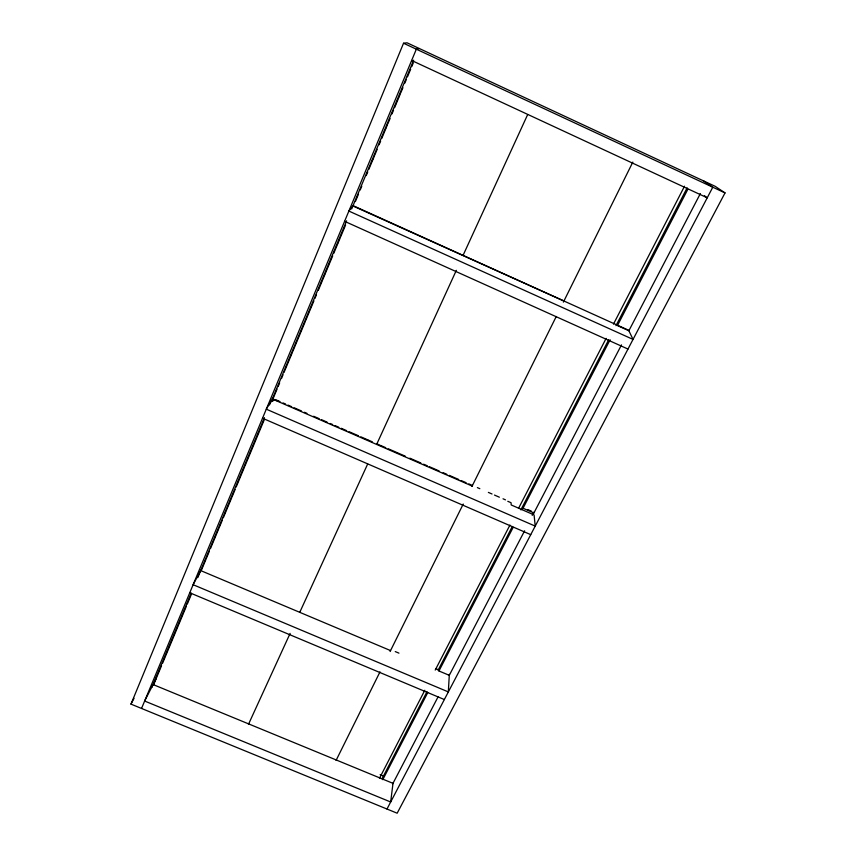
<?xml version="1.0" encoding="UTF-8"?>
<svg xmlns="http://www.w3.org/2000/svg" width="856" height="856" viewBox="0 0 856 856"><rect width="100%" height="100%" fill="white"/><g stroke="black" fill="none" stroke-linecap="round" stroke-linejoin="round"><path stroke-width="1.28" d="M449.336 674.368L448.33 691.916L193.124 584.712L201.064 569.754M524.61 530.795L449.282 675.32L438.957 670.976L439.021 670.023M463.064 255.377L527.606 114.704M376.8 443.783L376.629 444.435L456.344 270.336M300.039 611.462L299.76 612.329L367.663 464.016M130.979 704.124L403.54 43.228L407.028 42.8L715.156 186.308L725.021 192.91L397.163 813.2L130.979 704.124L134.039 698.346M141.54 708.458L416.348 49.188L419.301 48.514M269.522 404.92L271.373 400.49L272.508 400.983L273.524 399.217L278.029 401.175M151.844 687.464L191.209 593.155M197.779 577.64L264.461 417.664M271.224 401.689L346.627 220.827M351.677 208.96L413.673 60.177M153.299 684.629L156.413 677.995M153.395 685.217L161.559 665.668M162.597 663.207L186.373 606.251M187.293 604.047L191.53 593.904M201.321 570.46L205.964 559.353M206.339 558.444L209.431 551.05M210.458 548.589L214.578 538.734M214.717 538.381L218.847 528.505M219.211 527.638L222.293 520.245M223.32 517.784L227.439 507.918M227.6 507.533L231.73 497.657M232.072 496.833L235.165 489.439M236.192 486.968L240.311 477.113M240.483 476.685L244.613 466.809M244.944 466.017L264.194 419.922M271.919 401.411L275.3 393.311M275.525 392.776L277.077 389.073M278.104 386.612L279.645 382.91M281.485 378.523L283.026 374.821M284.053 372.36L288.172 362.495M288.408 361.928L290.74 356.331M290.986 355.764L292.527 352.062M292.805 351.409L301.034 331.689M301.291 331.079L303.613 325.526M303.869 324.916L305.41 321.214M305.667 320.593L309.54 311.338M309.786 310.739L312.108 305.175M312.365 304.575L313.906 300.873M314.933 298.412L316.474 294.721M318.293 290.366L322.423 280.49M322.659 279.923L324.991 274.327M325.226 273.77L327.57 268.153M327.805 267.607L329.346 263.905M329.635 263.22L332.727 255.816M333.754 253.344L337.874 243.479M338.099 242.954L340.453 237.305M340.667 236.791L342.207 233.1M342.518 232.372L345.61 224.968M355.401 201.524L358.493 194.119M360.226 189.957L361.767 186.266M366.218 175.608L367.77 171.906M368.797 169.435L370.338 165.732M370.52 165.315L372.916 159.569M373.088 159.152L374.639 155.46M374.981 154.626L377.207 149.297M379.101 144.76L380.653 141.058M381.68 138.586L383.221 134.884M383.381 134.499L385.799 128.721M385.96 128.347L387.5 124.644M387.864 123.778L390.079 118.481M391.984 113.912L393.535 110.21M394.562 107.738L396.103 104.036M396.253 103.694L398.682 97.873M398.821 97.531L400.373 93.839M400.747 92.93L402.941 87.676M404.867 83.064L406.418 79.362M407.445 76.89L410.666 69.186M411.693 66.725L413.234 63.023M272.604 401.421L273.524 399.217M248.465 724.347L290.12 633.387M336.076 760.417L380 671.864M390.09 651.523L463.224 504.056M471.988 486.401L556.25 316.495M563.376 302.136L632.819 162.116M379.486 778.265L424.811 690.289M435.223 670.077L509.951 525.038M518.533 508.389L606.123 338.377M613.474 324.114L684.533 186.201M382.022 778.821L427.016 691.68M438.058 670.291L512.295 526.494M520.887 509.855L608.616 339.918M615.978 325.665L687.154 187.806M521.903 509.577L522.984 507.49L523.048 508.239L533.898 512.969L621.499 344.882M382.793 779.656L427.786 692.579M438.957 670.976L513.193 527.296M523.048 508.239L610.103 339.746M700.369 193.563L628.871 330.748L617.433 325.58L687.882 189.23M532.197 515.344L533.823 512.209L533.898 512.969M392.765 783.764L438.047 696.88M386.987 809.027L712.78 187.207L703.407 180.83M271.373 400.49L266.291 409.168L535.203 526.098L534.101 514.938L511.182 504.954L511.064 502.729L507.801 501.306M272.604 398.372L272.262 398.96L472.148 486.058M380.139 774.691L383.531 776.082M189.764 592.769L444.339 699.534M395.258 651.587L398.95 653.139M435.822 668.675L439.502 670.227M200.636 570.567L390.55 650.581M262.524 418.22L530.731 534.647M276.285 399.977L279.966 401.582M283.122 402.951L285.562 404.021M288.001 405.081L291.671 406.686M294.111 407.745L301.44 410.944M304.479 412.26L306.93 413.33M313.66 416.262L319.192 418.68M321.642 419.74L327.099 422.126M330.223 423.485L332.674 424.555M335.124 425.625L338.805 427.219M341.255 428.289L346.648 430.643M349.088 431.702L353.977 433.832M354.737 434.163L358.418 435.768M360.868 436.838L368.219 440.048M368.636 440.23L372.307 441.824M377.186 443.954L379.636 445.013M380.471 445.388L385.746 447.677M388.185 448.747L393.921 451.24M394.295 451.412L405.295 456.195M409.821 458.174L413.48 459.768M413.844 459.929L420.82 462.968M423.613 464.187L427.283 465.782M429.38 466.702L433.05 468.296M433.393 468.446L439.16 470.961M443.162 472.705L446.832 474.299M449.272 475.369L454.161 477.498M455.06 477.883L458.72 479.488M461.17 480.548L466.06 482.677M468.82 483.886L472.491 485.48M477.37 487.61L479.82 488.68M488.369 492.403L492.029 493.998M494.479 495.068L499.369 497.197M503.028 498.791L505.468 499.861M527.799 509.588L531.415 511.16M344.604 221.319L627.962 349.055M352.833 205.932L563.655 300.873M411.64 60.476L707.227 197.811L704.424 195.724M403.54 43.228L725.021 192.91M392.99 783.347L390.668 801.997L144.632 701.032L153.064 684.543L392.99 783.347M353.057 205.643L348.874 211.068L633.023 339.404L628.636 330.255L353.057 205.643"/></g></svg>
